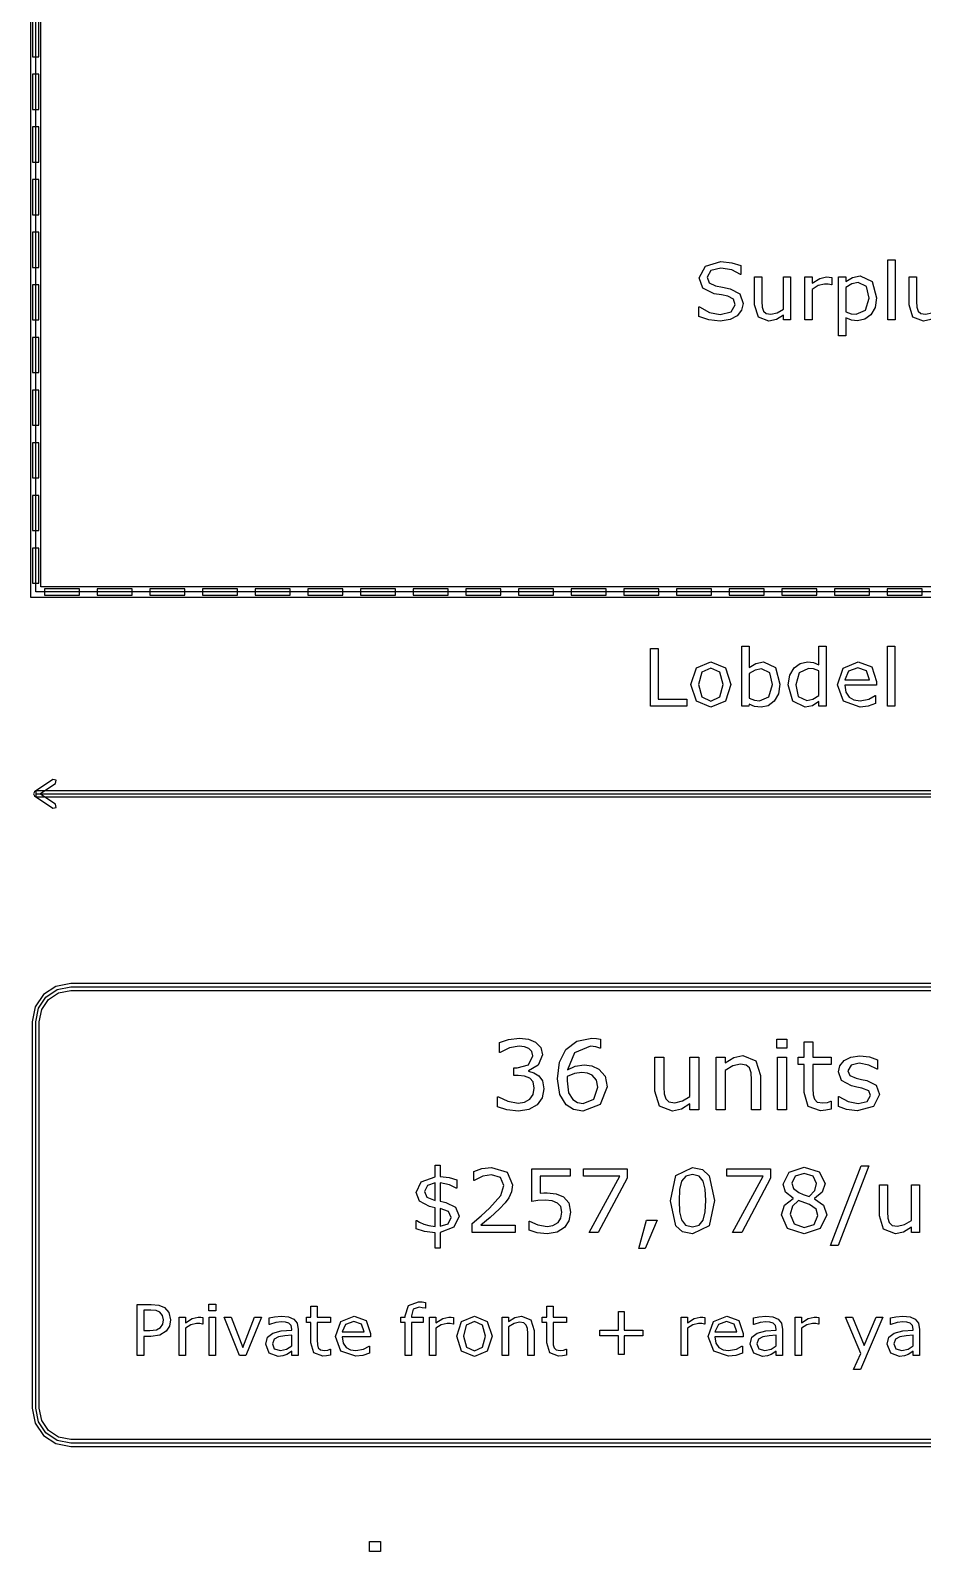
# Model space of a CAD drawing. Header units: inches. Extents: x -33163 to 19162, y -8858 to 30669.
# Drawn here: x 13263 to 14214, y 24874 to 26496 of the extents above; entities that cross this region are included whole.
import ezdxf

# ---------------------------------------------------------------- set-up
doc = ezdxf.new("R2010")
doc.units = ezdxf.units.IN
doc.layers.add('Layer 1', color=7, linetype='Continuous')

msp = doc.modelspace()

# ---------------------------------------------------------------- linework, layer by layer
at = {"layer": 'Layer 1', "color": 7}
for points in [[(13262.91845, 30121.78038), (13262.91845, 25891.78038), (15369.49595, 25891.78038), (15369.49595, 30121.78038), (13262.91845, 30121.78038)], [(13274.13626, 30110.56258), (15358.27807, 30110.56258), (15358.27807, 25902.99825), (13274.13626, 25902.99825), (13274.13626, 30110.56258)], [(13268.52736, 26524.12636), (15363.88701, 26524.12636), (15363.88701, 25897.38932), (13268.52736, 25897.38932), (13268.52736, 26524.12636)], [(13711.10192, 25230.69564), (13708.4071, 25236.95309), (13699.7288, 25240.10472), (13699.7288, 25221.19516), (13708.13303, 25223.98133), (13711.10192, 25230.69564), (13711.10192, 25230.69564)]]:
    msp.add_lwpolyline(points, close=True, dxfattribs=at)
for points in [[(13265.257, 26505.41779), (13265.257, 26468.00065), (13271.79771, 26468.00065), (13271.79771, 26505.41779), (13265.257, 26505.41779)], [(13265.257, 26449.29208), (13265.257, 26411.87494), (13271.79771, 26411.87494), (13271.79771, 26449.29208), (13265.257, 26449.29208)], [(13265.257, 26393.16638), (13265.257, 26355.74924), (13271.79771, 26355.74924), (13271.79771, 26393.16638), (13265.257, 26393.16638)], [(13265.257, 26337.04067), (13265.257, 26299.62353), (13271.79771, 26299.62353), (13271.79771, 26337.04067), (13265.257, 26337.04067)], [(13265.257, 26280.91497), (13265.257, 26243.49783), (13271.79771, 26243.49783), (13271.79771, 26280.91497), (13265.257, 26280.91497)], [(14022.49271, 26204.84292), (14020.80727, 26197.77242), (14016.16211, 26191.85282), (14008.47498, 26187.74208), (13997.95141, 26186.26223), (13986.03019, 26187.49541), (13975.30106, 26191.15407), (13975.30106, 26201.34873), (13975.87657, 26201.34873), (13986.60566, 26195.38809), (13998.03361, 26193.29162), (14009.79039, 26196.1281), (14014.02449, 26203.69187), (14012.01022, 26209.6936), (14005.96737, 26212.69445), (13999.26682, 26214.05101), (13991.66189, 26215.40758), (13979.57623, 26221.28599), (13975.67101, 26232.17951), (13982.16601, 26244.75851), (13998.6502, 26249.69139), (14010.48922, 26248.45811), (14020.02621, 26245.41622), (14020.02621, 26235.79702), (14019.45074, 26235.79702), (14010.24262, 26240.68882), (13998.60915, 26242.66194), (13988.08557, 26239.94891), (13984.13923, 26232.96061), (13986.11239, 26226.95881), (13993.05961, 26223.62913), (14000.54118, 26222.23141), (14008.76273, 26220.54608), (14019.03967, 26215.07867), (14022.49271, 26204.84292), (14022.49271, 26204.84292)], [(14184.41591, 26187.37212), (14176.68766, 26187.37212), (14176.68766, 26251.33568), (14184.41591, 26251.33568), (14184.41591, 26187.37212)], [(13265.257, 26224.78926), (13265.257, 26187.37212), (13271.79771, 26187.37212), (13271.79771, 26224.78926), (13265.257, 26224.78926)], [(14073.01404, 26187.37212), (14065.28579, 26187.37212), (14065.28579, 26192.46948), (14057.80425, 26187.74208), (14049.91157, 26186.0978), (14038.64809, 26190.49625), (14034.61948, 26203.48639), (14034.61948, 26233.28941), (14042.34769, 26233.28941), (14042.34769, 26207.14494), (14042.67699, 26201.14322), (14044.0746, 26196.90909), (14046.95216, 26194.27819), (14052.09067, 26193.45595), (14058.62678, 26195.01803), (14065.28618, 26199.00549), (14065.28618, 26233.2893), (14073.01443, 26233.2893), (14073.01404, 26187.37212)], [(14116.876, 26224.8623), (14116.4644, 26224.8623), (14113.0936, 26225.4376), (14109.27058, 26225.6434), (14102.36451, 26224.04016), (14095.95168, 26219.97051), (14095.95168, 26187.37212), (14088.22343, 26187.37212), (14088.22343, 26233.28941), (14095.95168, 26233.28941), (14095.95168, 26226.50662), (14104.04988, 26231.72733), (14111.24377, 26233.28941), (14114.16242, 26233.16591), (14116.87551, 26232.7955), (14116.876, 26224.8623)], [(14164.56085, 26210.8857), (14162.95772, 26200.64987), (14158.43588, 26192.83943), (14152.02304, 26188.11207), (14144.25375, 26186.46775), (14137.75868, 26187.24884), (14131.88027, 26189.67411), (14131.88027, 26170.43572), (14124.15203, 26170.43572), (14124.15203, 26233.28941), (14131.88027, 26233.28941), (14131.88027, 26228.47981), (14138.78634, 26232.79614), (14147.00793, 26234.56374), (14159.91572, 26228.27429), (14164.56085, 26210.8857), (14164.56085, 26210.8857)], [(14156.58604, 26210.67993), (14153.74956, 26223.09446), (14145.03474, 26227.2052), (14138.33415, 26225.7664), (14131.88027, 26221.98456), (14131.88027, 26195.96338), (14137.51201, 26193.94911), (14142.89719, 26193.41501), (14152.96857, 26197.77242), (14156.58604, 26210.68018), (14156.58604, 26210.67993)], [(14237.77365, 26187.37212), (14230.04544, 26187.37212), (14230.04544, 26192.46948), (14222.56386, 26187.74208), (14214.67118, 26186.0978), (14203.4077, 26190.49625), (14199.37909, 26203.48639), (14199.37909, 26233.28941), (14207.10734, 26233.28941), (14207.10734, 26207.14494), (14207.4366, 26201.14322), (14208.83421, 26196.90909), (14211.71177, 26194.27819), (14216.85028, 26193.45595), (14223.38639, 26195.01803), (14230.04579, 26199.00549), (14230.04579, 26233.2893), (14237.77404, 26233.2893), (14237.77365, 26187.37212)], [(13265.257, 26168.66356), (13265.257, 26131.24642), (13271.79771, 26131.24642), (13271.79771, 26168.66356), (13265.257, 26168.66356)], [(13265.257, 26112.53785), (13265.257, 26075.12071), (13271.79771, 26075.12071), (13271.79771, 26112.53785), (13265.257, 26112.53785)], [(13265.257, 26056.41215), (13265.257, 26018.99501), (13271.79771, 26018.99501), (13271.79771, 26056.41215), (13265.257, 26056.41215)], [(13265.257, 26000.28644), (13265.257, 25962.8693), (13271.79771, 25962.8693), (13271.79771, 26000.28644), (13265.257, 26000.28644)], [(13265.257, 25944.16074), (13265.257, 25906.7436), (13271.79771, 25906.7436), (13271.79771, 25944.16074), (13265.257, 25944.16074)], [(13277.88164, 25900.65967), (13277.88164, 25894.11896), (13315.29878, 25894.11896), (13315.29878, 25900.65967), (13277.88164, 25900.65967)], [(13334.00734, 25900.65967), (13334.00734, 25894.11896), (13371.42448, 25894.11896), (13371.42448, 25900.65967), (13334.00734, 25900.65967)], [(13390.13305, 25900.65967), (13390.13305, 25894.11896), (13427.55019, 25894.11896), (13427.55019, 25900.65967), (13390.13305, 25900.65967)], [(13446.25875, 25900.65967), (13446.25875, 25894.11896), (13483.67589, 25894.11896), (13483.67589, 25900.65967), (13446.25875, 25900.65967)], [(13502.38446, 25900.65967), (13502.38446, 25894.11896), (13539.8016, 25894.11896), (13539.8016, 25900.65967), (13502.38446, 25900.65967)], [(13558.51016, 25900.65967), (13558.51016, 25894.11896), (13595.9273, 25894.11896), (13595.9273, 25900.65967), (13558.51016, 25900.65967)], [(13614.63587, 25900.65967), (13614.63587, 25894.11896), (13652.05301, 25894.11896), (13652.05301, 25900.65967), (13614.63587, 25900.65967)], [(13670.76157, 25900.65967), (13670.76157, 25894.11896), (13708.17871, 25894.11896), (13708.17871, 25900.65967), (13670.76157, 25900.65967)], [(13726.88728, 25900.65967), (13726.88728, 25894.11896), (13764.30442, 25894.11896), (13764.30442, 25900.65967), (13726.88728, 25900.65967)], [(13783.01298, 25900.65967), (13783.01298, 25894.11896), (13820.43012, 25894.11896), (13820.43012, 25900.65967), (13783.01298, 25900.65967)], [(13839.13869, 25900.65967), (13839.13869, 25894.11896), (13876.55583, 25894.11896), (13876.55583, 25900.65967), (13839.13869, 25900.65967)], [(13895.26439, 25900.65967), (13895.26439, 25894.11896), (13932.68153, 25894.11896), (13932.68153, 25900.65967), (13895.26439, 25900.65967)], [(13951.3901, 25900.65967), (13951.3901, 25894.11896), (13988.80724, 25894.11896), (13988.80724, 25900.65967), (13951.3901, 25900.65967)], [(14007.51581, 25900.65967), (14007.51581, 25894.11896), (14044.93294, 25894.11896), (14044.93294, 25900.65967), (14007.51581, 25900.65967)], [(14063.64151, 25900.65967), (14063.64151, 25894.11896), (14101.05865, 25894.11896), (14101.05865, 25900.65967), (14063.64151, 25900.65967)], [(14119.76722, 25900.65967), (14119.76722, 25894.11896), (14157.18435, 25894.11896), (14157.18435, 25900.65967), (14119.76722, 25900.65967)], [(14175.89292, 25900.65967), (14175.89292, 25894.11896), (14213.31006, 25894.11896), (14213.31006, 25900.65967), (14175.89292, 25900.65967)], [(13962.5577, 25775.78362), (13923.83424, 25775.78362), (13923.83424, 25836.993), (13931.97355, 25836.993), (13931.97355, 25783.0186), (13962.5577, 25783.0186), (13962.5577, 25775.78362)], [(14061.58609, 25799.09217), (14059.9418, 25788.73303), (14055.58439, 25781.00482), (14049.17163, 25776.11299), (14041.48447, 25774.50975), (14034.6606, 25775.45517), (14028.90551, 25777.92174), (14028.41224, 25775.78362), (14021.17726, 25775.78362), (14021.17726, 25839.74717), (14028.90551, 25839.74717), (14028.90551, 25816.89131), (14035.81158, 25821.24872), (14044.03316, 25822.97523), (14056.85872, 25816.72687), (14061.58609, 25799.09167), (14061.58609, 25799.09217)], [(14110.87428, 25775.78362), (14103.14596, 25775.78362), (14103.14596, 25780.59322), (14096.19881, 25776.11253), (14088.34721, 25774.50929), (14075.27498, 25780.83989), (14070.46538, 25798.39282), (14072.10966, 25808.79311), (14076.63151, 25816.56251), (14083.12658, 25821.33095), (14090.85482, 25822.97523), (14097.26762, 25822.19414), (14103.14596, 25819.851), (14103.14596, 25839.7471), (14110.87428, 25839.7471), (14110.87428, 25775.78362)], [(14184.04592, 25775.78362), (14176.31771, 25775.78362), (14176.31771, 25839.74717), (14184.04592, 25839.74717), (14184.04592, 25775.78362)], [(14009.21492, 25798.72172), (14003.45983, 25781.00433), (13988.04446, 25774.50929), (13972.54685, 25781.00433), (13966.83291, 25798.72172), (13972.54685, 25816.43912), (13988.04446, 25822.97523), (14003.45983, 25816.43912), (14009.21492, 25798.72172), (14009.21492, 25798.72172)], [(14164.51981, 25797.94066), (14130.68814, 25797.94066), (14131.96251, 25790.54132), (14135.45669, 25785.40282), (14140.51286, 25782.44302), (14147.00793, 25781.45651), (14156.42161, 25783.30635), (14163.20429, 25787.00605), (14163.61497, 25787.00605), (14163.61497, 25778.57895), (14155.64005, 25775.8247), (14147.08967, 25774.71481), (14129.24892, 25780.88097), (14122.83615, 25798.47505), (14128.96117, 25816.35688), (14145.15763, 25822.97523), (14159.46304, 25817.54901), (14164.51931, 25802.1336), (14164.51981, 25797.94066)], [(14001.24004, 25798.72172), (13997.74589, 25811.95842), (13988.04446, 25816.31584), (13978.26082, 25811.95842), (13974.80779, 25798.72172), (13978.30194, 25785.60834), (13988.04446, 25781.16869), (13997.70477, 25785.56725), (14001.24004, 25798.72172), (14001.24004, 25798.72172)], [(14053.61121, 25798.88637), (14050.89818, 25811.34198), (14042.14217, 25815.61715), (14035.3183, 25814.13731), (14028.90551, 25810.39652), (14028.90551, 25784.08762), (14034.53728, 25782.0322), (14039.92242, 25781.4569), (14049.95265, 25785.64988), (14053.61121, 25798.88655), (14053.61121, 25798.88637)], [(14103.14596, 25787.08829), (14103.14596, 25813.43827), (14097.55537, 25815.37031), (14092.1702, 25815.90441), (14082.05776, 25811.38257), (14078.44026, 25798.557), (14081.23562, 25786.10139), (14090.19712, 25781.86727), (14096.85651, 25783.30607), (14103.14596, 25787.08801), (14103.14596, 25787.08829)], [(14156.99708, 25803.86012), (14153.914, 25813.2738), (14144.74699, 25816.60355), (14134.84007, 25812.945), (14130.68814, 25803.86012), (14156.99708, 25803.86012)], [(13286.8157, 25697.38668), (13267.15711, 25684.28705), (13266.05913, 25682.24078), (13267.15711, 25680.19451), (13286.8157, 25667.09488), (13290.21393, 25667.78897), (13289.53791, 25671.1872), (13272.96697, 25682.24078), (13289.53795, 25693.29418), (13290.214, 25696.69242), (13286.81577, 25697.3865), (13286.8157, 25697.38668)], [(13268.52736, 25685.51114), (13268.52736, 25678.97042), (15363.88701, 25678.97042), (15363.88701, 25685.51114), (13268.52736, 25685.51114)], [(13268.52736, 25682.24078), (15363.88701, 25682.24078)], [(13305.94449, 25480.19188), (13289.92056, 25476.95769), (13276.83676, 25468.13712), (13268.0162, 25455.05333), (13264.78197, 25439.02939), (13264.78197, 25027.44089), (13268.0162, 25011.41695), (13276.83676, 24998.33316), (13289.92056, 24989.51259), (13305.94449, 24986.2784), (15326.46987, 24986.2784), (15342.49381, 24989.51259), (15355.5776, 24998.33316), (15364.39817, 25011.41695), (15367.63236, 25027.44089), (15367.63236, 25439.02939), (15364.39817, 25455.05333), (15355.5776, 25468.13712), (15342.49381, 25476.95769), (15326.46987, 25480.19188), (13305.94449, 25480.19188)], [(13305.94449, 25476.44653), (15326.46987, 25476.44653), (15341.06137, 25473.51512), (15352.95184, 25465.51135), (15360.9556, 25453.62089), (15363.88701, 25439.02939), (15363.88701, 25027.44089), (15360.9556, 25012.84939), (15352.95184, 25000.95893), (15341.06137, 24992.95516), (15326.46987, 24990.02375), (13305.94449, 24990.02375), (13291.35299, 24992.95516), (13279.46253, 25000.95893), (13271.45876, 25012.84939), (13268.52736, 25027.44089), (13268.52736, 25439.02939), (13271.45876, 25453.62089), (13279.46253, 25465.51135), (13291.35299, 25473.51512), (13305.94449, 25476.44653), (13305.94449, 25476.44653)], [(13305.94449, 25472.70118), (15326.46987, 25472.70118), (15339.62897, 25470.07258), (15350.3261, 25462.88562), (15357.51307, 25452.18849), (15360.14166, 25439.02939), (15360.14166, 25027.44089), (15357.51307, 25014.28179), (15350.3261, 25003.58466), (15339.62897, 24996.39769), (15326.46987, 24993.7691), (13305.94449, 24993.7691), (13292.78539, 24996.39769), (13282.08826, 25003.58466), (13274.9013, 25014.28179), (13272.27274, 25027.44089), (13272.27274, 25439.02939), (13274.9013, 25452.18849), (13282.08826, 25462.88562), (13292.78539, 25470.07258), (13305.94449, 25472.70118), (13305.94449, 25472.70118)], [(13804.56026, 25381.51056), (13808.52944, 25376.08441), (13810.08696, 25367.64359), (13808.22801, 25358.24822), (13803.00274, 25350.81233), (13794.10977, 25345.58703), (13782.95589, 25343.92906), (13770.69667, 25345.43631), (13760.79884, 25348.65187), (13760.79884, 25359.1526), (13761.5525, 25359.1526), (13771.60105, 25354.48004), (13782.75493, 25352.62105), (13789.48748, 25353.67614), (13795.26537, 25356.79122), (13798.68189, 25361.6647), (13799.83749, 25368.39725), (13798.53117, 25375.02925), (13795.01418, 25379.19938), (13789.53772, 25381.30961), (13782.60421, 25381.91205), (13778.08233, 25381.91205), (13778.08233, 25390.25233), (13781.59932, 25390.25233), (13793.75809, 25393.41761), (13798.33018, 25402.76284), (13797.17457, 25407.48561), (13793.95905, 25410.85185), (13789.33672, 25412.6606), (13783.75978, 25413.16292), (13773.61072, 25411.45475), (13763.4617, 25406.6314), (13762.95927, 25406.6314), (13762.95927, 25417.13214), (13772.45515, 25420.34766), (13784.01098, 25421.85494), (13793.65761, 25420.85008), (13801.19402, 25417.63456), (13806.67049, 25411.80636), (13808.52944, 25403.81779), (13804.10811, 25392.91511), (13793.75809, 25387.08701), (13793.75809, 25386.38359), (13799.28479, 25384.67528), (13804.56026, 25381.51), (13804.56026, 25381.51056)], [(13877.66346, 25369.75381), (13870.12705, 25351.11373), (13851.73819, 25343.92906), (13841.68965, 25345.63723), (13833.70105, 25350.71174), (13827.01877, 25361.76515), (13824.7076, 25378.34535), (13826.81778, 25395.98051), (13833.65081, 25409.64657), (13845.05592, 25418.48927), (13861.33455, 25421.70479), (13866.30859, 25421.45317), (13870.37824, 25420.54861), (13870.37824, 25410.95233), (13869.87585, 25410.95233), (13865.6052, 25412.35909), (13859.8273, 25413.06255), (13842.59402, 25406.27976), (13835.10785, 25388.04173), (13843.39792, 25391.91036), (13852.8938, 25393.26693), (13861.28435, 25392.36237), (13868.77048, 25388.84535), (13875.40255, 25381.10805), (13877.66346, 25369.75314), (13877.66346, 25369.75381)], [(14069.08831, 25411.00313), (14058.43679, 25411.00313), (14058.43679, 25420.80041), (14069.08831, 25420.80041), (14069.08831, 25411.00313)], [(14116.31641, 25345.98887), (14110.48834, 25344.83333), (14104.9114, 25344.38153), (14091.84822, 25349.00386), (14087.37661, 25363.82545), (14087.37661, 25393.66962), (14080.99578, 25393.66962), (14080.99578, 25401.60794), (14087.37661, 25401.60794), (14087.37661, 25417.73585), (14096.82229, 25417.73585), (14096.82229, 25401.60794), (14116.31641, 25401.60794), (14116.31641, 25393.66962), (14096.82229, 25393.66962), (14096.82229, 25368.09603), (14097.02339, 25361.16256), (14098.43019, 25356.54023), (14101.44479, 25353.57594), (14107.37344, 25352.67139), (14112.19669, 25353.32432), (14115.81419, 25354.47993), (14116.31651, 25354.47993), (14116.31641, 25345.98887)], [(13975.23484, 25345.48655), (13965.7892, 25345.48655), (13965.7892, 25351.7167), (13956.64503, 25345.93874), (13946.99843, 25343.92906), (13933.23194, 25349.30498), (13928.30814, 25365.18173), (13928.30814, 25401.60766), (13937.75375, 25401.60766), (13937.75375, 25369.65334), (13938.15573, 25362.31788), (13939.86397, 25357.14282), (13943.38096, 25353.9273), (13949.66132, 25352.92245), (13957.64988, 25354.83168), (13965.78923, 25359.70523), (13965.78923, 25401.60766), (13975.23484, 25401.60766), (13975.23484, 25345.48655)], [(14040.75139, 25345.48655), (14031.30574, 25345.48655), (14031.30574, 25377.44098), (14030.85356, 25384.67585), (14029.19556, 25390.00163), (14025.57805, 25393.1167), (14019.44845, 25394.17176), (14011.35937, 25392.26257), (14003.27029, 25387.38897), (14003.27029, 25345.48655), (13993.82465, 25345.48655), (13993.82465, 25401.60766), (14003.27029, 25401.60766), (14003.27029, 25395.37761), (14012.41446, 25401.10527), (14022.11134, 25403.16525), (14035.97827, 25397.68879), (14040.75139, 25381.91251), (14040.75139, 25345.48655)], [(14068.48533, 25345.48655), (14059.03976, 25345.48655), (14059.03976, 25401.60766), (14068.48533, 25401.60766), (14068.48533, 25345.48655)], [(14167.81523, 25361.6646), (14161.43446, 25349.05371), (14144.1007, 25344.12991), (14132.64535, 25345.58692), (14123.95337, 25348.85268), (14123.95337, 25359.45389), (14124.45569, 25359.45389), (14134.40376, 25354.07798), (14144.90453, 25352.11844), (14154.6516, 25354.12822), (14158.16852, 25360.45882), (14156.25929, 25365.48309), (14148.92388, 25368.39714), (14143.64841, 25369.45224), (14137.77, 25370.75856), (14127.26926, 25376.48618), (14124.20453, 25385.83138), (14125.6113, 25392.36294), (14129.98239, 25397.8394), (14137.11689, 25401.55735), (14146.86396, 25402.96415), (14157.01299, 25401.70803), (14165.60453, 25398.74378), (14165.60453, 25388.64495), (14165.10221, 25388.64495), (14156.30964, 25393.1166), (14146.16061, 25394.97559), (14137.41839, 25392.96581), (14133.8512, 25387.08747), (14136.01159, 25381.86217), (14142.84461, 25378.99836), (14148.67279, 25377.79251), (14154.09904, 25376.68721), (14164.24807, 25371.51222), (14167.81523, 25361.6646), (14167.81523, 25361.6646)], [(13867.46416, 25369.35158), (13866.05739, 25377.08898), (13861.53554, 25382.41466), (13856.41079, 25384.52488), (13850.53238, 25385.0272), (13842.59402, 25384.02235), (13835.05761, 25380.90731), (13834.90693, 25378.74684), (13834.85641, 25376.1845), (13836.46417, 25363.62375), (13840.98601, 25356.38888), (13845.96005, 25353.12312), (13851.83846, 25352.11816), (13863.29377, 25356.53956), (13867.46395, 25369.35148), (13867.46416, 25369.35158)], [(13719.73454, 25231.88317), (13714.20784, 25220.09891), (13699.7288, 25214.57221), (13699.7288, 25198.03779), (13694.33914, 25198.03779), (13694.33914, 25214.34389), (13683.01167, 25215.48575), (13673.83094, 25218.40899), (13673.83094, 25227.45268), (13674.56179, 25227.45268), (13677.66771, 25225.57997), (13682.00685, 25223.61594), (13687.53355, 25221.97166), (13694.33917, 25221.10356), (13694.33917, 25240.88087), (13690.95922, 25241.56654), (13688.08165, 25242.29711), (13677.39364, 25247.9152), (13674.15072, 25257.23289), (13679.44903, 25268.65169), (13694.33917, 25274.08707), (13694.33917, 25286.51068), (13699.72884, 25286.51068), (13699.72884, 25274.17839), (13709.1836, 25273.08225), (13717.3138, 25270.75275), (13717.3138, 25261.80042), (13716.67433, 25261.80042), (13709.50335, 25265.50012), (13699.72884, 25267.55555), (13699.72884, 25247.86945), (13702.69772, 25247.2296), (13705.4839, 25246.63561), (13715.98923, 25241.61133), (13719.73458, 25231.8825), (13719.73454, 25231.88317)], [(13779.61475, 25214.52657), (13733.57415, 25214.52657), (13733.57415, 25224.07273), (13743.16591, 25232.29421), (13752.16393, 25240.47011), (13764.17654, 25253.94429), (13767.41946, 25264.76927), (13763.90247, 25273.0365), (13754.17363, 25276.0511), (13745.17562, 25274.58949), (13735.72086, 25270.11329), (13735.26411, 25270.11329), (13735.26411, 25279.70505), (13743.8967, 25282.6283), (13754.40199, 25283.95294), (13770.79941, 25278.88291), (13776.73719, 25265.22605), (13775.73233, 25257.96364), (13772.8548, 25251.6148), (13768.65267, 25246.04246), (13762.85193, 25239.96769), (13752.75771, 25230.64989), (13743.02888, 25222.33702), (13779.61471, 25222.33702), (13779.61475, 25214.52657)], [(13838.53578, 25236.13095), (13836.80011, 25227.04158), (13832.04991, 25219.73352), (13824.19375, 25214.80064), (13813.68845, 25213.11061), (13802.9548, 25214.29825), (13794.23082, 25217.08442), (13794.23082, 25226.72186), (13794.87028, 25226.72186), (13803.63991, 25222.65676), (13813.50577, 25221.01245), (13819.76326, 25221.92637), (13825.19864, 25225.12358), (13828.2132, 25229.82814), (13829.26374, 25236.17698), (13828.03049, 25242.11478), (13824.69621, 25245.9972), (13818.89544, 25248.41798), (13811.31335, 25249.14856), (13803.54855, 25248.60038), (13797.15403, 25247.50417), (13797.15403, 25282.53708), (13838.07904, 25282.53708), (13838.07904, 25274.54392), (13805.96936, 25274.54392), (13805.96936, 25256.4565), (13809.98878, 25256.73057), (13813.55145, 25256.82412), (13823.23461, 25255.86502), (13830.86234, 25252.57635), (13836.52607, 25246.09043), (13838.53578, 25236.13328), (13838.53578, 25236.13095)], [(13898.73571, 25272.35139), (13867.9506, 25214.52657), (13858.17613, 25214.52657), (13890.92526, 25274.54385), (13852.19268, 25274.54385), (13852.19268, 25282.53697), (13898.73571, 25282.53697), (13898.73571, 25272.35139)], [(13991.95884, 25248.55466), (13986.20374, 25221.65191), (13968.43611, 25213.11061), (13957.83946, 25215.28019), (13950.5314, 25221.78895), (13944.91334, 25248.46327), (13950.62276, 25275.22896), (13968.43611, 25283.90719), (13979.02131, 25281.70338), (13986.2951, 25275.09192), (13991.95884, 25248.55466), (13991.95884, 25248.55466)], [(14051.70198, 25272.35139), (14020.91691, 25214.52657), (14011.14243, 25214.52657), (14043.89153, 25274.54385), (14005.15898, 25274.54385), (14005.15898, 25282.53697), (14051.70198, 25282.53697), (14051.70198, 25272.35139)], [(14111.49083, 25233.48181), (14104.59392, 25218.81999), (14087.32871, 25212.97357), (14069.69804, 25218.68306), (14063.16648, 25233.29913), (14066.45508, 25243.53036), (14075.72717, 25250.83841), (14075.72717, 25251.11248), (14067.59697, 25257.50707), (14064.99348, 25266.18534), (14071.29668, 25278.97441), (14087.32871, 25284.08997), (14103.58906, 25279.20273), (14109.66383, 25266.77912), (14106.78627, 25257.68975), (14098.33636, 25250.74712), (14098.33636, 25250.47302), (14108.11094, 25243.71314), (14111.49083, 25233.48192), (14111.49083, 25233.48181)], [(14156.34397, 25285.59725), (14123.5948, 25200.64135), (14115.69296, 25200.64135), (14148.30509, 25285.59725), (14156.34397, 25285.59725)], [(13694.33914, 25248.64595), (13694.33914, 25267.5098), (13686.11759, 25264.81502), (13682.78327, 25258.42043), (13685.24977, 25252.16298), (13694.33914, 25248.64595), (13694.33914, 25248.64595)], [(13979.94626, 25227.81807), (13982.09297, 25236.49634), (13982.68679, 25248.55466), (13982.09297, 25260.61289), (13979.90058, 25269.29115), (13975.51577, 25274.58949), (13968.43611, 25276.37085), (13961.31077, 25274.58949), (13956.88024, 25269.19983), (13954.73353, 25260.38446), (13954.18546, 25248.46327), (13954.68789, 25236.54205), (13956.8346, 25227.95511), (13961.08241, 25222.51973), (13968.43611, 25220.64709), (13975.56145, 25222.42841), (13979.94626, 25227.81807), (13979.94626, 25227.81807)], [(14100.66585, 25266.68766), (14096.87476, 25274.45246), (14087.28296, 25277.37567), (14077.82823, 25274.63514), (14074.17424, 25267.2358), (14076.00124, 25261.52631), (14081.61933, 25257.27854), (14086.46082, 25255.13183), (14092.67273, 25252.93948), (14098.93018, 25259.19693), (14100.66585, 25266.68766), (14100.66585, 25266.68766)], [(14210.28637, 25214.52657), (14201.69943, 25214.52657), (14201.69943, 25220.19031), (14193.38656, 25214.93768), (14184.6169, 25213.11061), (14172.10189, 25217.99785), (14167.62569, 25232.43124), (14167.62569, 25265.54577), (14176.21263, 25265.54577), (14176.21263, 25236.49634), (14176.57841, 25229.82775), (14178.13141, 25225.12319), (14181.32862, 25222.19998), (14187.03807, 25221.28701), (14194.30037, 25223.02262), (14201.69982, 25227.45318), (14201.69982, 25265.54623), (14210.28676, 25265.54623), (14210.28637, 25214.52657)], [(14102.08182, 25232.61392), (14100.20911, 25239.32822), (14092.99244, 25244.44382), (14088.28788, 25246.31653), (14081.48229, 25248.73734), (14074.85935, 25242.66247), (14072.39292, 25233.98424), (14076.6407, 25223.79862), (14087.41999, 25219.7792), (14098.06236, 25223.20484), (14102.08182, 25232.61392), (14102.08182, 25232.61392)], [(13930.89106, 25227.544), (13918.01066, 25197.62675), (13911.34207, 25197.62675), (13919.28955, 25227.544), (13930.89106, 25227.544)], [(13412.29465, 25121.5318), (13411.01576, 25114.80841), (13407.50789, 25109.47358), (13400.85758, 25105.23496), (13391.17443, 25103.8464), (13383.93949, 25103.8464), (13383.93949, 25083.56659), (13376.70455, 25083.56659), (13376.70455, 25137.97494), (13391.46677, 25137.97494), (13399.76137, 25137.13399), (13405.7905, 25134.57624), (13410.57729, 25129.38753), (13412.29465, 25121.53134), (13412.29465, 25121.5318)], [(13460.60076, 25131.21527), (13452.85427, 25131.21527), (13452.85427, 25138.34061), (13460.60076, 25138.34061), (13460.60076, 25131.21527)], [(13582.71803, 25083.93198), (13578.47938, 25083.09195), (13574.4234, 25082.76269), (13564.92296, 25086.12444), (13561.67089, 25096.90374), (13561.67089, 25118.60859), (13557.03028, 25118.60859), (13557.03028, 25124.38196), (13561.67089, 25124.38196), (13561.67089, 25136.11138), (13568.54043, 25136.11138), (13568.54043, 25124.38196), (13582.71803, 25124.38196), (13582.71803, 25118.60859), (13568.54043, 25118.60859), (13568.54043, 25100.00966), (13568.68666, 25094.96714), (13569.70979, 25091.60546), (13571.90218, 25089.4496), (13576.21391, 25088.792), (13579.72178, 25089.2672), (13582.35268, 25090.1072), (13582.71803, 25090.1072), (13582.71803, 25083.93198)], [(13683.86124, 25133.7728), (13683.49585, 25133.7728), (13680.53609, 25134.4304), (13677.32057, 25134.79618), (13670.88949, 25132.82307), (13668.91634, 25125.77077), (13668.91634, 25124.38225), (13681.30343, 25124.38225), (13681.30343, 25118.60887), (13669.13554, 25118.60887), (13669.13554, 25083.56659), (13662.26599, 25083.56659), (13662.26599, 25118.60859), (13657.62539, 25118.60859), (13657.62539, 25124.38196), (13662.26599, 25124.38196), (13662.26599, 25125.73393), (13665.88346, 25136.87873), (13676.33395, 25140.78851), (13680.46297, 25140.56963), (13683.86124, 25140.05797), (13683.86124, 25133.7728)], [(13834.11442, 25083.93234), (13829.87576, 25083.09234), (13825.81979, 25082.76305), (13816.31935, 25086.1248), (13813.06727, 25096.90413), (13813.06727, 25118.60895), (13808.42667, 25118.60895), (13808.42667, 25124.38232), (13813.06727, 25124.38232), (13813.06727, 25136.11177), (13819.93682, 25136.11177), (13819.93682, 25124.38232), (13834.11442, 25124.38232), (13834.11442, 25118.60895), (13819.93682, 25118.60895), (13819.93682, 25100.01001), (13820.08304, 25094.9675), (13821.10618, 25091.60585), (13823.29856, 25089.44995), (13827.6103, 25088.79235), (13831.11817, 25089.26756), (13833.74906, 25090.10759), (13834.11445, 25090.10759), (13834.11442, 25083.93234)], [(13404.7674, 25121.3494), (13403.78079, 25126.2458), (13400.7845, 25129.64403), (13396.76508, 25131.25183), (13391.10138, 25131.76352), (13383.93949, 25131.76352), (13383.93949, 25110.02218), (13390.04169, 25110.02218), (13397.16703, 25110.78924), (13401.62492, 25113.3105), (13404.03658, 25117.00104), (13404.76743, 25121.3493), (13404.7674, 25121.3494)], [(13446.75206, 25116.89151), (13446.38667, 25116.89151), (13443.39038, 25117.4032), (13439.99215, 25117.5856), (13433.85338, 25116.16055), (13428.15313, 25112.54308), (13428.15313, 25083.56659), (13421.28358, 25083.56659), (13421.28358, 25124.38196), (13428.15313, 25124.38196), (13428.15313, 25118.35284), (13435.35155, 25122.9934), (13441.74607, 25124.38196), (13444.3404, 25124.2725), (13446.75206, 25123.94416), (13446.75206, 25116.89151)], [(13460.16228, 25083.56659), (13453.29274, 25083.56659), (13453.29274, 25124.38196), (13460.16228, 25124.38196), (13460.16228, 25083.56659)], [(13509.05305, 25124.38196), (13492.53687, 25083.56659), (13485.6308, 25083.56659), (13469.22426, 25124.38196), (13476.67843, 25124.38196), (13489.32135, 25091.89781), (13501.85463, 25124.38196), (13509.05305, 25124.38196)], [(13548.29718, 25083.56659), (13541.46416, 25083.56659), (13541.46416, 25087.91485), (13538.97946, 25086.16089), (13535.98313, 25084.40698), (13532.03679, 25083.01852), (13526.81156, 25082.43389), (13517.45728, 25086.08785), (13513.62057, 25095.40565), (13515.59373, 25102.89638), (13521.29398, 25107.42731), (13530.24636, 25109.65626), (13541.46416, 25110.53274), (13541.46416, 25111.59239), (13540.62377, 25115.46573), (13538.28523, 25117.87735), (13534.77736, 25119.01008), (13530.50215, 25119.30194), (13524.47302, 25118.57136), (13517.60347, 25116.5251), (13517.23808, 25116.5251), (13517.23808, 25123.50424), (13523.04797, 25124.71009), (13530.5387, 25125.36769), (13538.02944, 25124.63715), (13543.58354, 25122.22543), (13547.09141, 25117.87717), (13548.29722, 25111.26342), (13548.29718, 25083.56659)], [(13625.17772, 25103.26177), (13595.10516, 25103.26177), (13596.23789, 25096.68447), (13599.34381, 25092.11698), (13603.83826, 25089.48608), (13609.6116, 25088.60957), (13617.9793, 25090.25389), (13624.00843, 25093.54256), (13624.37379, 25093.54256), (13624.37379, 25086.05182), (13617.28501, 25083.60364), (13609.68464, 25082.61703), (13593.8262, 25088.09809), (13588.12594, 25103.73722), (13593.57044, 25119.63222), (13607.96724, 25125.51523), (13620.68324, 25120.69187), (13625.17769, 25106.98934), (13625.17772, 25103.26177)], [(13618.49085, 25108.52356), (13615.75036, 25116.89123), (13607.60189, 25119.85103), (13598.79571, 25116.59892), (13595.10516, 25108.52356), (13618.49085, 25108.52356)], [(13713.67801, 25116.89123), (13713.31262, 25116.89123), (13710.31633, 25117.40292), (13706.9181, 25117.58532), (13700.77934, 25116.16027), (13695.07908, 25112.5428), (13695.07908, 25083.56659), (13688.20953, 25083.56659), (13688.20953, 25124.38196), (13695.07908, 25124.38196), (13695.07908, 25118.35284), (13702.2775, 25122.9934), (13708.67202, 25124.38196), (13711.26639, 25124.2725), (13713.67805, 25123.94416), (13713.67801, 25116.89123)], [(13754.93185, 25103.95603), (13749.81622, 25088.20716), (13736.11369, 25082.43389), (13722.33803, 25088.20716), (13717.25896, 25103.95603), (13722.33803, 25119.7048), (13736.11369, 25125.51477), (13749.81622, 25119.7048), (13754.93185, 25103.95603), (13754.93185, 25103.95603)], [(13747.84307, 25103.95603), (13744.73715, 25115.72194), (13736.11369, 25119.59517), (13727.41711, 25115.72194), (13724.34774, 25103.95603), (13727.45366, 25092.29966), (13736.11369, 25088.35335), (13744.70063, 25092.26317), (13747.84307, 25103.95603), (13747.84307, 25103.95603)], [(13799.69357, 25083.56659), (13792.82402, 25083.56659), (13792.82402, 25106.8062), (13792.49511, 25112.06799), (13791.2893, 25115.94121), (13788.65841, 25118.20671), (13784.20052, 25118.97377), (13778.31755, 25117.58521), (13772.43458, 25114.04078), (13772.43458, 25083.56659), (13765.56503, 25083.56659), (13765.56503, 25124.38196), (13772.43458, 25124.38196), (13772.43458, 25119.85103), (13779.08489, 25124.01657), (13786.13711, 25125.51477), (13796.22222, 25121.5318), (13799.69353, 25110.05821), (13799.69357, 25083.56659)], [(13915.52592, 25104.46801), (13895.61151, 25104.46801), (13895.61151, 25084.55356), (13889.54586, 25084.55356), (13889.54586, 25104.46801), (13869.63148, 25104.46801), (13869.63148, 25110.31442), (13889.54586, 25110.31442), (13889.54586, 25130.22877), (13895.61151, 25130.22877), (13895.61151, 25110.31442), (13915.52592, 25110.31442), (13915.52592, 25104.46801)], [(13981.73673, 25116.89162), (13981.37134, 25116.89162), (13978.37505, 25117.40328), (13974.97682, 25117.58571), (13968.83806, 25116.16066), (13963.1378, 25112.54315), (13963.1378, 25083.56659), (13956.26825, 25083.56659), (13956.26825, 25124.38196), (13963.1378, 25124.38196), (13963.1378, 25118.35284), (13970.33622, 25122.9934), (13976.73074, 25124.38196), (13979.32507, 25124.2725), (13981.73673, 25123.94416), (13981.73673, 25116.89162)], [(14022.36939, 25103.26213), (13992.29683, 25103.26213), (13993.42956, 25096.68486), (13996.53548, 25092.11733), (14001.02993, 25089.48644), (14006.80326, 25088.60996), (14015.17097, 25090.25424), (14021.2001, 25093.54294), (14021.56549, 25093.54294), (14021.56549, 25086.05221), (14014.47671, 25083.604), (14006.87634, 25082.61742), (13991.0179, 25088.09848), (13985.31765, 25103.73761), (13990.76211, 25119.63261), (14005.15895, 25125.51562), (14017.87494, 25120.69226), (14022.36935, 25106.98973), (14022.36939, 25103.26213)], [(14015.68252, 25108.52391), (14012.94203, 25116.89162), (14004.79355, 25119.85138), (13995.98738, 25116.59927), (13992.29683, 25108.52391), (14015.68252, 25108.52391)], [(14064.50024, 25083.56659), (14057.66722, 25083.56659), (14057.66722, 25087.91485), (14055.18245, 25086.16089), (14052.18616, 25084.40698), (14048.23985, 25083.01852), (14043.01455, 25082.43389), (14033.66031, 25086.08785), (14029.8236, 25095.40565), (14031.79675, 25102.89638), (14037.49705, 25107.42731), (14046.44938, 25109.65626), (14057.66722, 25110.53274), (14057.66722, 25111.59239), (14056.82719, 25115.46573), (14054.48861, 25117.87735), (14050.98077, 25119.01008), (14046.70556, 25119.30194), (14040.67647, 25118.57136), (14033.80692, 25116.5251), (14033.44156, 25116.5251), (14033.44156, 25123.50424), (14039.25146, 25124.71009), (14046.74219, 25125.36769), (14054.23292, 25124.63715), (14059.78702, 25122.22543), (14063.29486, 25117.87717), (14064.50074, 25111.26342), (14064.50024, 25083.56659)], [(14103.19631, 25116.89123), (14102.83052, 25116.89123), (14099.83427, 25117.40292), (14096.43604, 25117.58532), (14090.29728, 25116.16027), (14084.59698, 25112.5428), (14084.59698, 25083.56659), (14077.72747, 25083.56659), (14077.72747, 25124.38196), (14084.59698, 25124.38196), (14084.59698, 25118.35284), (14091.79547, 25122.9934), (14098.18996, 25124.38196), (14100.78429, 25124.2725), (14103.19602, 25123.94416), (14103.19631, 25116.89123)], [(14171.2706, 25124.38196), (14147.44636, 25068.51209), (14140.10182, 25068.51209), (14147.70219, 25085.53978), (14131.44184, 25124.38196), (14138.89598, 25124.38196), (14151.42933, 25094.12672), (14164.07218, 25124.38196), (14171.2706, 25124.38196)], [(14210.51473, 25083.56659), (14203.6817, 25083.56659), (14203.6817, 25087.91485), (14201.197, 25086.16089), (14198.20075, 25084.40698), (14194.25434, 25083.01852), (14189.02914, 25082.43389), (14179.67486, 25086.08785), (14175.83812, 25095.40565), (14177.81131, 25102.89638), (14183.51153, 25107.42731), (14192.46383, 25109.65626), (14203.6817, 25110.53274), (14203.6817, 25111.59239), (14202.84167, 25115.46573), (14200.50309, 25117.87735), (14196.99526, 25119.01008), (14192.72005, 25119.30194), (14186.69095, 25118.57136), (14179.82134, 25116.5251), (14179.45559, 25116.5251), (14179.45559, 25123.50424), (14185.26545, 25124.71009), (14192.75618, 25125.36769), (14200.24698, 25124.63715), (14205.80108, 25122.22543), (14209.30895, 25117.87717), (14210.51473, 25111.26342), (14210.51473, 25083.56659)], [(13541.46416, 25093.61514), (13541.46416, 25104.9791), (13534.04654, 25104.43096), (13527.32315, 25103.3713), (13522.53635, 25100.74041), (13520.70936, 25095.88057), (13522.8287, 25090.58223), (13529.2963, 25088.82827), (13535.91006, 25090.21683), (13541.46416, 25093.61507), (13541.46416, 25093.61514)], [(14057.66722, 25093.61514), (14057.66722, 25104.9791), (14050.24953, 25104.43096), (14043.52614, 25103.3713), (14038.73938, 25100.74041), (14036.91238, 25095.88057), (14039.03169, 25090.58223), (14045.49936, 25088.82827), (14052.11312, 25090.21683), (14057.66722, 25093.61507), (14057.66722, 25093.61514)], [(14203.6817, 25093.61514), (14203.6817, 25104.9791), (14196.26401, 25104.43096), (14189.54062, 25103.3713), (14184.75397, 25100.74041), (14182.92687, 25095.88057), (14185.04628, 25090.58223), (14191.51381, 25088.82827), (14198.1276, 25090.21683), (14203.6817, 25093.61507), (14203.6817, 25093.61514)], [(13636.01185, 24874.41059), (13624.3921, 24874.41059), (13624.3921, 24885.09853), (13636.01185, 24885.09853), (13636.01185, 24874.41059)]]:
    msp.add_lwpolyline(points, dxfattribs=at)

doc.saveas('drawing.dxf')
